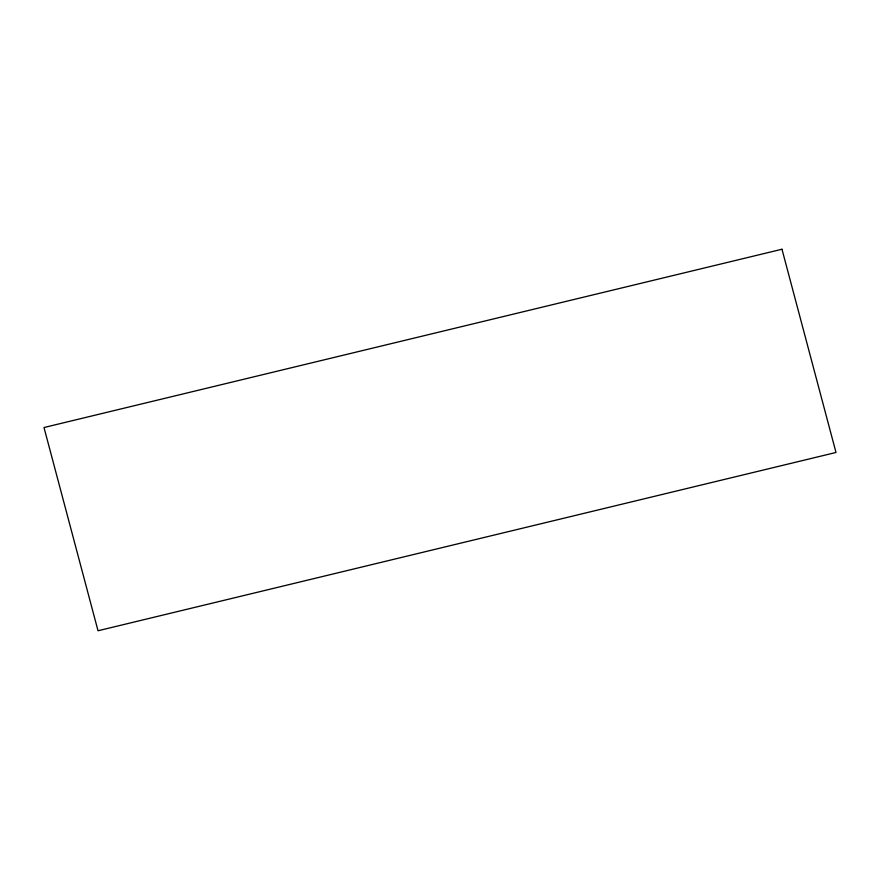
<?xml version="1.0" encoding="UTF-8"?>
<svg xmlns="http://www.w3.org/2000/svg" width="880" height="880" viewBox="0 0 880 880"><rect width="100%" height="100%" fill="white"/><g stroke="black" fill="none" stroke-linecap="round" stroke-linejoin="round"><path stroke-width="1.32" d="M781.979 249.238L44 427.526L98.021 630.762L836 452.474L781.979 249.238"/></g></svg>
